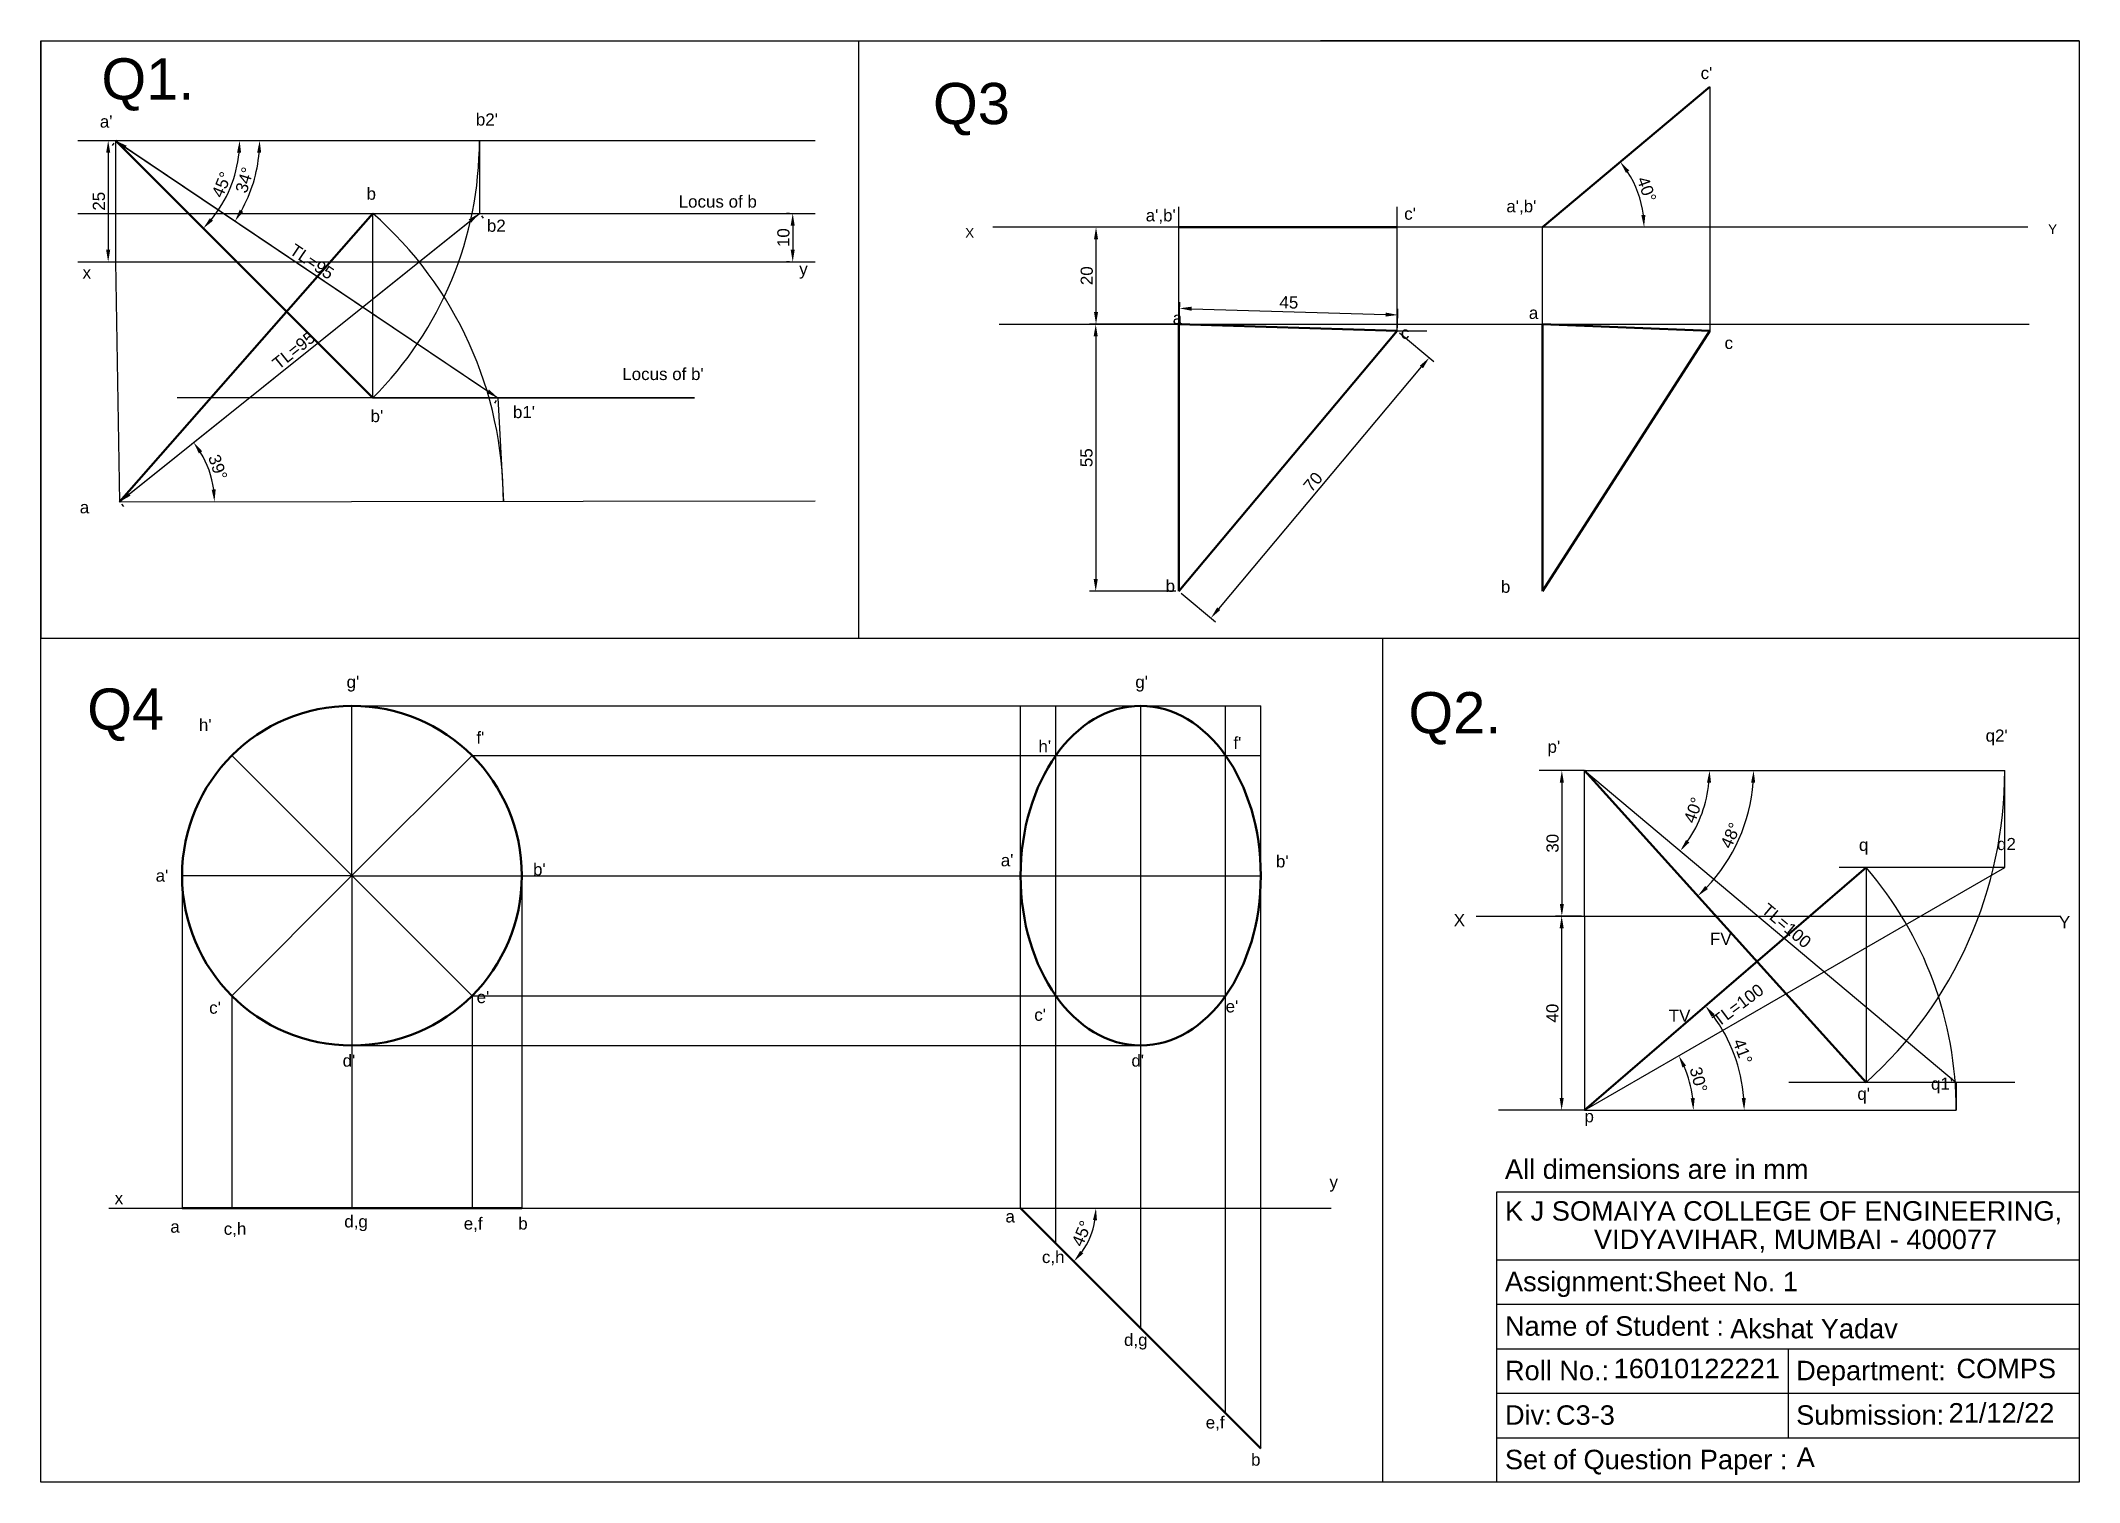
# Model space of a CAD drawing. Header units: millimetres. Extents: x 1447 to 1867, y 993 to 1290.
import ezdxf

# ---------------------------------------------------------------- set-up
doc = ezdxf.new("R2010")
doc.units = ezdxf.units.MM
doc.styles.add('Annotative', font='arial.ttf')
doc.styles.get("Standard").update_dxf_attribs({"font": 'arial.ttf'})
doc.dimstyles.new('Annotative', dxfattribs={"dimscale": 0, "dimtxt": 2.5, "dimasz": 2.5, "dimexe": 1.25, "dimexo": 0.625, "dimtad": 1, "dimtxsty": 'Standard', "dimcen": 2.5, "dimadec": 0, "dimazin": 0, "dimtfac": 1, "dimtmove": 0, "dimatfit": 3, "dimfxl": 1, "dimarcsym": 0})
doc.dimstyles.new('ISO-25', dxfattribs={"dimtxt": 2.5, "dimasz": 2.5, "dimexe": 1.25, "dimexo": 0.625, "dimtad": 1, "dimtxsty": 'Standard', "dimcen": 2.5, "dimadec": 0, "dimazin": 0, "dimtfac": 1, "dimtmove": 0, "dimatfit": 3, "dimfxl": 1, "dimarcsym": 0})

# ---------------------------------------------------------------- blocks, each defined once
blk = doc.blocks.new('*U1')
blk.add_line((-17.5, 0), (17.5, 0))
blk = doc.blocks.new('*U2')
at = {"color": 0, "linetype": 'ByBlock', "lineweight": -2, "transparency": 16777216}
for p, rotation in [((150.04, 272.77), 90), ((137.67, 267.65), 135), ((162.42, 267.65), 45), ((132.54, 255.27), 180), ((137.67, 242.9), 225), ((150.04, 237.77), 270), ((162.42, 242.9), 315)]:
    blk.add_blockref('*U1', p, dxfattribs=dict(at, rotation=rotation))
blk.add_blockref('*U1', (167.54, 255.27), dxfattribs=at)
blk = doc.blocks.new('*D4')
at = {"color": 0, "lineweight": -2, "transparency": 16777216}
for p, q in [((1764.76, 1140.07), (1759.47, 1140.07)), ((1760.72, 1137.57), (1760.72, 1112.57)), ((1764.76, 1110.07), (1759.47, 1110.07))]:
    blk.add_line(p, q, dxfattribs=at)
at = {"color": 0, "transparency": 16777216}
for points in [[(1760.3, 1137.57), (1761.14, 1137.57), (1760.72, 1140.07)], [(1760.3, 1112.57), (1761.14, 1112.57), (1760.72, 1110.07)]]:
    blk.add_solid(points, dxfattribs=at)
at = {"layer": 'Defpoints', "color": 0, "transparency": 16777216}
for p in [(1765.38, 1140.07), (1760.72, 1110.07), (1765.38, 1110.07)]:
    blk.add_point(p, dxfattribs=at)
at = {"color": 0, "transparency": 16777216, "insert": (1758.82, 1125.07), "char_height": 2.5, "attachment_point": 5, "rotation": 90}
blk.add_mtext('30', dxfattribs=at)
blk = doc.blocks.new('*D5')
at = {"color": 0, "lineweight": -2, "transparency": 16777216}
blk.add_arc((1765.38, 1140.07), 25.78, 325.5582, 354.4418, dxfattribs=at)
at = {"color": 0, "transparency": 16777216}
for points in [[(1790.63, 1137.59), (1791.46, 1137.55), (1791.16, 1140.07)], [(1786.98, 1125.24), (1786.31, 1125.74), (1785.13, 1123.5)]]:
    blk.add_solid(points, dxfattribs=at)
at = {"layer": 'Defpoints', "color": 0, "transparency": 16777216}
for p in [(1765.38, 1140.07), (1765.38, 1140.07), (1851.99, 1140.07), (1788.42, 1128.5), (1841.99, 1075.79)]:
    blk.add_point(p, dxfattribs=at)
at = {"color": 0, "transparency": 16777216, "insert": (1787.82, 1131.9), "char_height": 2.5, "attachment_point": 5, "rotation": 70}
blk.add_mtext('40°', dxfattribs=at)
blk = doc.blocks.new('*D6')
at = {"color": 0, "lineweight": -2, "transparency": 16777216}
blk.add_arc((1765.38, 1140.07), 34.84, 316.1902, 355.8883, dxfattribs=at)
at = {"color": 0, "transparency": 16777216}
for points in [[(1799.72, 1137.59), (1800.55, 1137.56), (1800.23, 1140.07)], [(1790.82, 1115.65), (1790.24, 1116.25), (1788.73, 1114.21)]]:
    blk.add_solid(points, dxfattribs=at)
at = {"layer": 'Defpoints', "color": 0, "transparency": 16777216}
for p in [(1765.38, 1140.07), (1765.38, 1140.07), (1851.99, 1140.07), (1794.95, 1121.63), (1823.42, 1075.79)]:
    blk.add_point(p, dxfattribs=at)
at = {"color": 0, "lineweight": 20, "transparency": 16777216, "insert": (1795.49, 1126.69), "char_height": 2.5, "attachment_point": 5, "rotation": 66.0393}
blk.add_mtext('48°', dxfattribs=at)
blk = doc.blocks.new('*D7')
at = {"color": 0, "lineweight": -2, "transparency": 16777216}
blk.add_arc((1765.38, 1070.07), 22.44, 6.3874, 23.6126, dxfattribs=at)
at = {"color": 0, "transparency": 16777216}
for points in [[(1785.57, 1078.87), (1786.31, 1079.24), (1784.81, 1081.29)], [(1788.1, 1072.59), (1787.26, 1072.54), (1787.82, 1070.07)]]:
    blk.add_solid(points, dxfattribs=at)
at = {"layer": 'Defpoints', "color": 0, "transparency": 16777216}
for p in [(1851.99, 1120.07), (1787.48, 1073.97), (1765.38, 1070.07), (1765.38, 1070.07), (1841.99, 1070.07)]:
    blk.add_point(p, dxfattribs=at)
at = {"color": 0, "transparency": 16777216, "insert": (1788.89, 1076.37), "char_height": 2.5, "attachment_point": 5, "rotation": 285}
blk.add_mtext('30°', dxfattribs=at)
blk = doc.blocks.new('*D8')
at = {"color": 0, "lineweight": -2, "transparency": 16777216}
blk.add_arc((1765.38, 1070.07), 32.91, 4.3541, 36.3917, dxfattribs=at)
at = {"color": 0, "transparency": 16777216}
for points in [[(1791.55, 1089.33), (1792.2, 1089.85), (1790.31, 1091.55)], [(1798.61, 1072.58), (1797.78, 1072.55), (1798.29, 1070.07)]]:
    blk.add_solid(points, dxfattribs=at)
at = {"layer": 'Defpoints', "color": 0, "transparency": 16777216}
for p in [(1823.42, 1120.07), (1797.37, 1077.8), (1765.38, 1070.07), (1765.38, 1070.07), (1841.99, 1070.07)]:
    blk.add_point(p, dxfattribs=at)
at = {"color": 0, "transparency": 16777216, "insert": (1797.99, 1082.18), "char_height": 2.5, "attachment_point": 5, "rotation": 290.3729}
blk.add_mtext('41°', dxfattribs=at)
blk = doc.blocks.new('*D3')
at = {"color": 0, "lineweight": -2, "transparency": 16777216}
for p, q in [((1764.76, 1110.07), (1759.43, 1110.07)), ((1760.68, 1107.57), (1760.68, 1072.57)), ((1764.76, 1070.07), (1759.43, 1070.07))]:
    blk.add_line(p, q, dxfattribs=at)
at = {"color": 0, "transparency": 16777216}
for points in [[(1760.27, 1107.57), (1761.1, 1107.57), (1760.68, 1110.07)], [(1760.27, 1072.57), (1761.1, 1072.57), (1760.68, 1070.07)]]:
    blk.add_solid(points, dxfattribs=at)
at = {"layer": 'Defpoints', "color": 0, "transparency": 16777216}
for p in [(1765.38, 1110.07), (1760.68, 1070.07), (1765.38, 1070.07)]:
    blk.add_point(p, dxfattribs=at)
at = {"color": 0, "transparency": 16777216, "insert": (1758.78, 1090.07), "char_height": 2.5, "attachment_point": 5, "rotation": 90}
blk.add_mtext('40', dxfattribs=at)
blk = doc.blocks.new('*D9')
at = {"color": 0, "lineweight": -2, "transparency": 16777216}
for p, q in [((1681.21, 1232.01), (1663.43, 1232.01)), ((1664.68, 1229.51), (1664.68, 1179.51)), ((1681.21, 1177.01), (1663.43, 1177.01))]:
    blk.add_line(p, q, dxfattribs=at)
at = {"color": 0, "transparency": 16777216}
for points in [[(1664.26, 1229.51), (1665.1, 1229.51), (1664.68, 1232.01)], [(1664.26, 1179.51), (1665.1, 1179.51), (1664.68, 1177.01)]]:
    blk.add_solid(points, dxfattribs=at)
at = {"layer": 'Defpoints', "color": 0, "transparency": 16777216}
for p in [(1681.84, 1232.01), (1664.68, 1177.01), (1681.84, 1177.01)]:
    blk.add_point(p, dxfattribs=at)
at = {"color": 0, "transparency": 16777216, "insert": (1662.78, 1204.51), "char_height": 2.5, "attachment_point": 5, "rotation": 90}
blk.add_mtext('55', dxfattribs=at)
blk = doc.blocks.new('*D10')
at = {"color": 0, "lineweight": -2, "transparency": 16777216}
for p, q in [((1681.86, 1232.63), (1681.98, 1236.54)), ((1684.44, 1235.22), (1724.42, 1234)), ((1726.84, 1231.27), (1726.95, 1235.18))]:
    blk.add_line(p, q, dxfattribs=at)
at = {"color": 0, "transparency": 16777216}
for points in [[(1684.45, 1235.63), (1684.42, 1234.8), (1681.94, 1235.29)], [(1724.43, 1234.42), (1724.41, 1233.59), (1726.92, 1233.93)]]:
    blk.add_solid(points, dxfattribs=at)
at = {"layer": 'Defpoints', "color": 0, "transparency": 16777216}
for p in [(1681.84, 1232.01), (1726.82, 1230.64), (1726.92, 1233.93)]:
    blk.add_point(p, dxfattribs=at)
at = {"color": 0, "transparency": 16777216, "insert": (1704.48, 1236.51), "char_height": 2.5, "attachment_point": 5, "rotation": 358.2635}
blk.add_mtext('45', dxfattribs=at)
blk = doc.blocks.new('*D11')
at = {"color": 0, "lineweight": -2, "transparency": 16777216}
for p, q in [((1727.3, 1230.24), (1734.36, 1224.32)), ((1690.03, 1173.4), (1731.79, 1223.21)), ((1682.32, 1176.61), (1689.38, 1170.68))]:
    blk.add_line(p, q, dxfattribs=at)
at = {"color": 0, "transparency": 16777216}
for points in [[(1731.47, 1223.48), (1732.11, 1222.94), (1733.4, 1225.12)], [(1689.71, 1173.67), (1690.35, 1173.14), (1688.42, 1171.49)]]:
    blk.add_solid(points, dxfattribs=at)
at = {"layer": 'Defpoints', "color": 0, "transparency": 16777216}
for p in [(1726.82, 1230.64), (1733.4, 1225.12), (1681.84, 1177.01)]:
    blk.add_point(p, dxfattribs=at)
at = {"color": 0, "transparency": 16777216, "insert": (1709.45, 1199.53), "char_height": 2.5, "attachment_point": 5, "rotation": 50.0169}
blk.add_mtext('70', dxfattribs=at)
blk = doc.blocks.new('*D12')
at = {"color": 0, "lineweight": -2, "transparency": 16777216}
for p, q in [((1681.21, 1252.01), (1663.49, 1252.01)), ((1664.74, 1234.51), (1664.74, 1249.51)), ((1681.21, 1232.01), (1663.49, 1232.01))]:
    blk.add_line(p, q, dxfattribs=at)
at = {"color": 0, "transparency": 16777216}
for points in [[(1664.33, 1249.51), (1665.16, 1249.51), (1664.74, 1252.01)], [(1664.33, 1234.51), (1665.16, 1234.51), (1664.74, 1232.01)]]:
    blk.add_solid(points, dxfattribs=at)
at = {"layer": 'Defpoints', "color": 0, "transparency": 16777216}
for p in [(1664.74, 1252.01), (1681.84, 1252.01), (1681.84, 1232.01)]:
    blk.add_point(p, dxfattribs=at)
at = {"color": 0, "transparency": 16777216, "insert": (1662.84, 1242.01), "char_height": 2.5, "attachment_point": 5, "rotation": 90}
blk.add_mtext('20', dxfattribs=at)
blk = doc.blocks.new('*D13')
at = {"color": 0, "lineweight": -2, "transparency": 16777216}
blk.add_arc((1756.75, 1252.01), 20.91, 6.8539, 33.1461, dxfattribs=at)
at = {"color": 0, "transparency": 16777216}
for points in [[(1773.93, 1263.19), (1774.6, 1263.69), (1772.77, 1265.45)], [(1777.93, 1254.53), (1777.1, 1254.48), (1777.66, 1252.01)]]:
    blk.add_solid(points, dxfattribs=at)
at = {"layer": 'Defpoints', "color": 0, "transparency": 16777216}
for p in [(1791.21, 1280.92), (1777.1, 1256.83), (1643.48, 1252.01), (1756.75, 1252.01), (1856.75, 1252.01)]:
    blk.add_point(p, dxfattribs=at)
at = {"color": 0, "transparency": 16777216, "insert": (1778.19, 1259.81), "char_height": 2.5, "attachment_point": 5, "rotation": 290}
blk.add_mtext('40°', dxfattribs=at)
blk = doc.blocks.new('*D14')
at = {"color": 0, "lineweight": -2, "transparency": 16777216}
blk.add_arc((1462.7, 1269.85), 25.59, 320.5995, 354.4005, dxfattribs=at)
at = {"color": 0, "transparency": 16777216}
for points in [[(1487.76, 1267.37), (1488.59, 1267.33), (1488.3, 1269.85)], [(1482.79, 1253.32), (1482.17, 1253.88), (1480.8, 1251.75)]]:
    blk.add_solid(points, dxfattribs=at)
at = {"layer": 'Defpoints', "color": 0, "transparency": 16777216}
for p in [(1454.96, 1269.85), (1462.7, 1269.85), (1606.87, 1269.85), (1484.87, 1257.05), (1515.74, 1216.81)]:
    blk.add_point(p, dxfattribs=at)
at = {"color": 0, "transparency": 16777216, "insert": (1484.6, 1260.78), "char_height": 2.5, "attachment_point": 5, "rotation": 67.5}
blk.add_mtext('45°', dxfattribs=at)
blk = doc.blocks.new('*D15')
at = {"color": 0, "lineweight": -2, "transparency": 16777216}
blk.add_arc((1462.7, 1269.85), 29.72, 330.8874, 355.1783, dxfattribs=at)
at = {"color": 0, "transparency": 16777216}
for points in [[(1491.9, 1267.37), (1492.73, 1267.33), (1492.42, 1269.85)], [(1489.02, 1255.17), (1488.31, 1255.61), (1487.36, 1253.26)]]:
    blk.add_solid(points, dxfattribs=at)
at = {"layer": 'Defpoints', "color": 0, "transparency": 16777216}
for p in [(1454.96, 1269.85), (1462.7, 1269.85), (1606.87, 1269.85), (1490.13, 1258.42), (1541.52, 1216.81)]:
    blk.add_point(p, dxfattribs=at)
at = {"color": 0, "transparency": 16777216, "insert": (1489.31, 1261.73), "char_height": 2.5, "attachment_point": 5, "rotation": 73.0328}
blk.add_mtext('34°', dxfattribs=at)
blk = doc.blocks.new('*D16')
at = {"color": 0, "lineweight": -2, "transparency": 16777216}
for p, q in [((1461.84, 1269.85), (1462.46, 1269.85)), ((1461.21, 1267.35), (1461.21, 1247.35)), ((1461.84, 1244.85), (1462.46, 1244.85))]:
    blk.add_line(p, q, dxfattribs=at)
at = {"color": 0, "transparency": 16777216}
for points in [[(1460.79, 1267.35), (1461.63, 1267.35), (1461.21, 1269.85)], [(1460.79, 1247.35), (1461.63, 1247.35), (1461.21, 1244.85)]]:
    blk.add_solid(points, dxfattribs=at)
at = {"layer": 'Defpoints', "color": 0, "transparency": 16777216}
for p in [(1461.21, 1269.85), (1461.21, 1244.85), (1461.21, 1244.85)]:
    blk.add_point(p, dxfattribs=at)
at = {"color": 0, "transparency": 16777216, "insert": (1459.31, 1257.35), "char_height": 2.5, "attachment_point": 5, "rotation": 90}
blk.add_mtext('25', dxfattribs=at)
blk = doc.blocks.new('*D17')
at = {"color": 0, "lineweight": -2, "transparency": 16777216}
for p, q in [((1462.36, 1269.33), (1462.01, 1268.81)), ((1464.78, 1268.45), (1539.45, 1218.21)), ((1541.18, 1216.3), (1540.83, 1215.78))]:
    blk.add_line(p, q, dxfattribs=at)
at = {"color": 0, "transparency": 16777216}
for points in [[(1465.01, 1268.8), (1464.55, 1268.11), (1462.7, 1269.85)], [(1539.68, 1218.56), (1539.22, 1217.86), (1541.52, 1216.81)]]:
    blk.add_solid(points, dxfattribs=at)
at = {"layer": 'Defpoints', "color": 0, "transparency": 16777216}
for p in [(1462.7, 1269.85), (1541.52, 1216.81), (1541.52, 1216.81)]:
    blk.add_point(p, dxfattribs=at)
at = {"color": 0, "transparency": 16777216, "insert": (1503.18, 1244.91), "char_height": 2.5, "attachment_point": 5, "rotation": 326.0657}
blk.add_mtext('TL=95', dxfattribs=at)
blk = doc.blocks.new('*D18')
at = {"color": 0, "lineweight": -2, "transparency": 16777216}
blk.add_arc((1463.58, 1195.44), 19.53, 7.4053, 31.3735, dxfattribs=at)
at = {"color": 0, "transparency": 16777216}
for points in [[(1479.91, 1205.37), (1480.59, 1205.84), (1478.82, 1207.65)], [(1483.36, 1197.98), (1482.53, 1197.93), (1483.11, 1195.46)]]:
    blk.add_solid(points, dxfattribs=at)
at = {"layer": 'Defpoints', "color": 0, "transparency": 16777216}
for p in [(1537.7, 1254.85), (1482.61, 1199.81), (1463.58, 1195.44), (1463.58, 1195.44), (1606.87, 1195.6)]:
    blk.add_point(p, dxfattribs=at)
at = {"color": 0, "transparency": 16777216, "insert": (1483.8, 1202.55), "char_height": 2.5, "attachment_point": 5, "rotation": 289.3894}
blk.add_mtext('39°', dxfattribs=at)
blk = doc.blocks.new('*D19')
at = {"color": 0, "lineweight": -2, "transparency": 16777216}
for p, q in [((1465.53, 1197), (1535.75, 1253.28)), ((1538.1, 1254.36), (1538.49, 1253.87)), ((1463.97, 1194.95), (1464.36, 1194.46))]:
    blk.add_line(p, q, dxfattribs=at)
at = {"color": 0, "transparency": 16777216}
for points in [[(1535.49, 1253.61), (1536.01, 1252.96), (1537.7, 1254.85)], [(1465.27, 1197.32), (1465.79, 1196.67), (1463.58, 1195.44)]]:
    blk.add_solid(points, dxfattribs=at)
at = {"layer": 'Defpoints', "color": 0, "transparency": 16777216}
for p in [(1537.7, 1254.85), (1537.7, 1254.85), (1463.58, 1195.44)]:
    blk.add_point(p, dxfattribs=at)
at = {"color": 0, "transparency": 16777216, "insert": (1499.45, 1226.63), "char_height": 2.5, "attachment_point": 5, "rotation": 38.7113}
blk.add_mtext('TL=95', dxfattribs=at)
blk = doc.blocks.new('*D21')
at = {"color": 0, "lineweight": -2, "transparency": 16777216}
blk.add_arc((1649.2, 1049.88), 15.53, 324.2355, 350.7645, dxfattribs=at)
at = {"color": 0, "transparency": 16777216}
for points in [[(1664.11, 1047.43), (1664.94, 1047.36), (1664.73, 1049.88)], [(1662.11, 1040.54), (1661.48, 1041.08), (1660.18, 1038.91)]]:
    blk.add_solid(points, dxfattribs=at)
at = {"layer": 'Defpoints', "color": 0, "transparency": 16777216}
for p in [(1461.36, 1049.88), (1649.2, 1049.88), (1713.18, 1049.88), (1662.65, 1042.12), (1698.7, 1000.39)]:
    blk.add_point(p, dxfattribs=at)
at = {"color": 0, "transparency": 16777216, "insert": (1661.79, 1044.67), "char_height": 2.5, "attachment_point": 5, "rotation": 67.5}
blk.add_mtext('45°', dxfattribs=at)
blk = doc.blocks.new('*D22')
at = {"color": 0, "lineweight": -2, "transparency": 16777216}
for p, q in [((1601.62, 1254.85), (1601, 1254.85)), ((1602.25, 1252.35), (1602.25, 1247.35)), ((1601.62, 1244.85), (1601, 1244.85))]:
    blk.add_line(p, q, dxfattribs=at)
at = {"color": 0, "transparency": 16777216}
for points in [[(1601.83, 1252.35), (1602.66, 1252.35), (1602.25, 1254.85)], [(1601.83, 1247.35), (1602.66, 1247.35), (1602.25, 1244.85)]]:
    blk.add_solid(points, dxfattribs=at)
at = {"layer": 'Defpoints', "color": 0, "transparency": 16777216}
for p in [(1602.25, 1254.85), (1602.25, 1244.85), (1602.25, 1244.85)]:
    blk.add_point(p, dxfattribs=at)
at = {"color": 0, "transparency": 16777216, "insert": (1600.34, 1249.85), "char_height": 2.5, "attachment_point": 5, "rotation": 90}
blk.add_mtext('10', dxfattribs=at)

msp = doc.modelspace()

# ---------------------------------------------------------------- linework, layer by layer
for p, q in [((1447.321, 1290.418), (1867.321, 1290.418)), ((1447.321, 993.418), (1447.321, 1290.418)), ((1447.321, 1290.418), (1447.321, 1167.349)), ((1615.872, 1167.349), (1615.872, 1290.418)), ((1867.321, 1290.418), (1710.992, 1290.418)), ((1867.321, 1290.418), (1867.321, 993.418)), ((1791.208, 1280.92), (1791.208, 1230.644)), ((1454.957, 1269.848), (1606.869, 1269.848)), ((1462.705, 1269.848), (1462.705, 1244.848)), ((1462.705, 1269.848), (1541.524, 1216.815)), ((1537.705, 1269.848), (1537.705, 1254.848)), ((1681.838, 1232.007), (1681.838, 1256.234)), ((1726.817, 1230.644), (1726.817, 1256.216)), ((1454.957, 1254.848), (1606.869, 1254.848)), ((1463.575, 1195.435), (1537.705, 1254.848)), ((1515.738, 1216.815), (1515.738, 1254.848)), ((1856.751, 1252.007), (1643.483, 1252.007)), ((1756.752, 1232.007), (1756.752, 1252.007)), ((1454.957, 1244.848), (1606.869, 1244.848)), ((1462.705, 1244.848), (1463.575, 1195.435)), ((1644.757, 1232.007), (1857.012, 1232.007)), ((1726.817, 1230.644), (1732.894, 1230.644)), ((1582.028, 1216.815), (1475.451, 1216.815)), ((1515.738, 1216.815), (1582.028, 1216.815)), ((1541.524, 1216.815), (1542.637, 1195.435)), ((1463.575, 1195.435), (1606.869, 1195.604)), ((1447.321, 1167.349), (1867.321, 1167.349)), ((1447.321, 1167.349), (1615.872, 1167.349)), ((1615.872, 1167.349), (1723.743, 1167.349)), ((1723.743, 1167.349), (1723.743, 993.418)), ((1511.431, 1153.395), (1698.696, 1153.395)), ((1649.199, 1049.885), (1649.199, 1153.395)), ((1656.448, 1042.636), (1656.448, 1153.395)), ((1673.948, 1025.136), (1673.948, 1153.395)), ((1691.448, 1007.636), (1691.448, 1153.395)), ((1698.696, 1000.387), (1698.696, 1153.395)), ((1536.18, 1143.144), (1698.696, 1143.144)), ((1765.383, 1140.069), (1756.014, 1140.069)), ((1765.383, 1110.069), (1765.383, 1140.069)), ((1765.383, 1140.069), (1765.383, 1140.069)), ((1765.383, 1140.069), (1765.383, 1140.069)), ((1765.383, 1140.069), (1851.985, 1140.069)), ((1765.383, 1140.069), (1841.987, 1075.791)), ((1851.985, 1120.069), (1851.985, 1140.069)), ((1476.431, 1118.395), (1476.431, 1049.885)), ((1546.431, 1118.395), (1546.431, 1049.885)), ((1546.431, 1118.395), (1698.696, 1118.395)), ((1765.383, 1070.069), (1851.985, 1120.069)), ((1851.985, 1120.069), (1817.845, 1120.069)), ((1823.419, 1120.069), (1823.419, 1075.791)), ((1743.043, 1110.069), (1863.528, 1110.069)), ((1765.383, 1110.069), (1765.383, 1070.069)), ((1486.682, 1093.647), (1486.682, 1049.885)), ((1536.18, 1093.647), (1536.18, 1049.885)), ((1536.18, 1093.647), (1691.448, 1093.647)), ((1511.431, 1083.395), (1511.431, 1049.885)), ((1511.431, 1083.395), (1673.948, 1083.395)), ((1854.051, 1075.791), (1807.476, 1075.791)), ((1841.987, 1075.791), (1841.987, 1070.069)), ((1765.383, 1070.069), (1747.699, 1070.069)), ((1765.383, 1070.069), (1841.987, 1070.069)), ((1747.321, 1053.241), (1867.321, 1053.241)), ((1747.321, 993.418), (1747.321, 1053.241)), ((1461.361, 1049.885), (1713.184, 1049.885)), ((1867.321, 1048.418), (1867.321, 993.418)), ((1747.321, 1039.251), (1867.321, 1039.251)), ((1747.321, 1030.085), (1867.321, 1030.085)), ((1747.321, 1020.918), (1867.321, 1020.918)), ((1807.321, 1020.918), (1807.321, 1002.585)), ((1747.321, 1011.751), (1867.321, 1011.751)), ((1747.321, 1002.585), (1867.321, 1002.585)), ((1867.321, 993.418), (1447.321, 993.418)), ((1867.321, 993.418), (1747.321, 993.418))]:
    msp.add_line(p, q)
at = {"lineweight": 50}
for p, q in [((1756.752, 1252.007), (1791.208, 1280.92)), ((1462.705, 1269.848), (1515.738, 1216.815)), ((1463.575, 1195.435), (1515.738, 1254.848)), ((1681.838, 1252.007), (1726.817, 1252.007)), ((1681.838, 1232.007), (1681.838, 1177.007)), ((1681.838, 1232.007), (1726.817, 1230.644)), ((1726.817, 1230.644), (1681.838, 1177.007)), ((1756.752, 1232.007), (1756.752, 1177.007)), ((1756.752, 1232.007), (1791.208, 1230.644)), ((1791.208, 1230.644), (1756.752, 1177.007)), ((1765.383, 1140.069), (1823.419, 1075.791)), ((1765.383, 1070.069), (1823.419, 1120.069)), ((1476.431, 1049.885), (1546.431, 1049.885)), ((1649.199, 1049.885), (1698.696, 1000.387))]:
    msp.add_line(p, q, dxfattribs=at)
msp.add_circle((1511.431, 1118.395), 35, dxfattribs=at)
for centre, radius, start, end in [((1462.705, 1269.848), 75, 315, 0), ((1463.575, 1195.435), 79.062, 0, 48.71799), ((1765.383, 1140.069), 86.603, 312.07851, 0), ((1765.383, 1070.069), 76.604, 0, 40.74576)]:
    msp.add_arc(centre, radius, start, end)
msp.add_ellipse((1673.948, 1118.395), major_axis=(0, 35), ratio=0.7071068, dxfattribs=at)

# ---------------------------------------------------------------- block references
msp.add_blockref('*U2', (1361.39, 863.122))

# ---------------------------------------------------------------- texts
for s, height, p in [('All dimensions are in mm', 4.00791, (1748.999, 1055.924)), ('K J SOMAIYA COLLEGE OF ENGINEERING, ', 4.00791, (1748.999, 1047.316)), ('VIDYAVIHAR, MUMBAI - 400077', 4.00791, (1767.335, 1041.464)), ('Assignment:Sheet No. 1 ', 4.00791, (1748.999, 1032.767)), ('Name of Student : ', 4.00791, (1748.999, 1023.6)), ('Akshat Yadav', 4.00791, (1795.393, 1023.068)), ('Roll No.: ', 4.0079, (1748.999, 1014.434)), ('16010122221', 4.00791, (1771.395, 1014.847)), ('Department: ', 4.00791, (1808.999, 1014.434)), ('COMPS', 4.0079, (1842.017, 1014.847)), ('Div: ', 4.0079, (1748.999, 1005.267)), ('C3-3', 4.0079, (1759.51, 1005.255)), ('Submission:', 4.00791, (1808.999, 1005.267)), ('21/12/22', 4.0079, (1840.417, 1005.712)), ('Set of Question Paper : ', 4.00791, (1748.999, 996.1)), ('A ', 4.0079, (1809.106, 996.578))]:
    msp.add_text(s, height=height).set_placement(p)
at = {"attachment_point": 1}
for s, width, gutter_width, heights, insert, char_height in [('Q1.', 23.98892, 42.5, [0], (1459.815, 1286.809), 8.5), ('Q3', 23.28937, 42.5, [0], (1631.146, 1281.734), 8.5), ("a'", 27.8867, 12.5, [0], (1459.484, 1275.031), 2.5), ("b2'", 2.89259, 12.5, [0], (1536.964, 1275.444), 2.5), ('b', 27.8867, 12.5, [0], (1514.443, 1260.168), 2.5), ('Locus of b', 27.27299, 12.5, [0], (1578.749, 1258.543), 2.5), ('b2', 2.89259, 12.5, [0], (1539.237, 1253.562), 2.5), ('X', 2.14855, 42.5, [0], (1637.78, 1251.832), 2), ('Y', 4.7528, 42.5, [0], (1860.901, 1252.606), 2), ('x', 2.89259, 12.5, [0], (1455.934, 1243.919), 2.5), ('y', 2.89259, 12.5, [0], (1603.596, 1244.646), 2.5), ("Locus of b'", 27.27299, 12.5, [0], (1567.13, 1223.011), 2.5), ("b'", 2.89259, 12.5, [0], (1515.27, 1214.341), 2.5), ("b1'", 2.89259, 12.5, [0], (1544.609, 1215.167), 2.5), ('a', 2.89259, 12.5, [0], (1455.352, 1195.556), 2.5), ('Q4', 19.73556, 42.5, [0], (1456.889, 1156.962), 8.5), ('Q2.', 22.28916, 42.5, [0], (1729.11, 1156.218), 8.5), ("q2'", 13.45956, 12.5, [0], (1848.032, 1148.507), 2.5), ("p'", 7.6141, 12.5, [0], (1757.768, 1146.211), 2.5), ('q2', 12.65598, 12.5, [0], (1850.39, 1126.163), 2.5), ('q', 7.9376, 12.5, [0], (1821.934, 1125.997), 2.5), ('X', 2.5, 12.5, [1.374], (1738.446, 1110.473), 2.5), ('Y', 22.41077, 12.5, [0], (1863.126, 1110.069), 2.5), ('FV', 3.47438, 42.5, [0], (1791.246, 1106.629), 2.5), ('TV', 4.48919, 42.5, [0], (1782.753, 1090.814), 2.5), ("q1'", 9.17087, 12.5, [0], (1836.78, 1076.79), 2.5), ("q'", 8.87757, 12.5, [0], (1821.607, 1074.693), 2.5), ('p', 15.44925, 12.5, [0], (1765.383, 1070.069), 2.5)]:
    msp.add_mtext_dynamic_manual_height_columns(s, width=width, gutter_width=gutter_width, heights=heights, dxfattribs=dict(at, insert=insert, char_height=char_height))
at = {"char_height": 2.5, "attachment_point": 1, "style": 'Annotative'}
for s, insert, width in [("c'", (1789.319, 1285.025), 12.14256), ("a',b'", (1674.983, 1255.7), 6.96676), ("c'", (1728.242, 1256.045), 5.84668), ("a',b'", (1749.287, 1257.575), 6.03668), ('a', (1753.917, 1235.613), 5.94978), ('a', (1680.536, 1234.548), 5.96686), ('c', (1727.551, 1231.519), 4.50989), ('c', (1794.245, 1229.417), 8.84998), ('b', (1679.084, 1179.344), 4.51465), ('b', (1748.162, 1179.173), 6.67923), ("g'", (1510.327, 1159.569), 9.14776), ("g'", (1672.844, 1159.569), 9.14776), ("h'", (1479.893, 1150.708), 6.33306), ("f'", (1537.067, 1148.072), 10.20327), ("f'", (1693.056, 1146.997), 10.20327), ("h'", (1652.879, 1146.276), 6.33306), ("a'", (1645.115, 1122.825), 5.49443), ("b'", (1701.809, 1122.598), 9.57207), ("a'", (1470.991, 1119.658), 5.49443), ("b'", (1548.748, 1120.936), 9.57207), ("c'", (1482.019, 1092.452), 10.02735), ("e'", (1537.129, 1094.634), 10.49311), ("e'", (1691.448, 1092.714), 10.49311), ("c'", (1652.023, 1090.994), 10.02735), ("d'", (1509.517, 1081.544), 7.44735), ("d'", (1672.033, 1081.544), 7.44735), ('y', (1712.837, 1056.536), 9.10263), ('x', (1462.554, 1053.206), 17.0605), ('a', (1474.008, 1047.327), 10.02735), ('c,h', (1485.021, 1046.895), 10.02735), ('d,g', (1509.853, 1048.406), 10.02735), ('e,f', (1534.469, 1047.974), 10.02735), ('b', (1545.697, 1047.974), 10.02735), ('a', (1646.082, 1049.439), 10.02735), ('c,h', (1653.595, 1041.083), 10.02735), ('e,f', (1687.347, 1006.989), 10.02735), ('b', (1696.685, 999.33), 10.02735)]:
    msp.add_mtext(s, dxfattribs=dict(at, insert=insert, width=width))
at = {"char_height": 2.5, "attachment_point": 1}
for insert, rotation in [((1803.259, 1112.9), 319.71101), ((1791.512, 1089.171), 36.70319)]:
    msp.add_mtext_dynamic_manual_height_columns('TL=100', width=7.48799, gutter_width=42.5, heights=[0], dxfattribs=dict(at, insert=insert, rotation=rotation))
at = {"lineweight": 30, "insert": (1670.51, 1024.005), "char_height": 2.5, "width": 10.02735, "attachment_point": 1, "style": 'Annotative'}
msp.add_mtext('d,g', dxfattribs=at)

# ---------------------------------------------------------------- dimensions: what is measured, and where the dimension line sits
dim = msp.add_angular_dim_2l(base=(1777.1, 1256.83), line1=((1756.752, 1252.007), (1791.208, 1280.92)), line2=((1856.751, 1252.007), (1643.483, 1252.007)), dimstyle='Annotative', override={"dimscale": 0})
dim.commit()
dim.dimension.update_dxf_attribs({"geometry": '*D13', "text_midpoint": (1778.189, 1259.81)})
for base, line1, line2, picture, middle in [((1484.867, 1257.052), ((1462.705, 1269.848), (1515.738, 1216.815)), ((1454.957, 1269.848), (1606.869, 1269.848)), '*D14', (1484.596, 1260.78)), ((1490.134, 1258.417), ((1462.705, 1269.848), (1541.524, 1216.815)), ((1454.957, 1269.848), (1606.869, 1269.848)), '*D15', (1489.308, 1261.731)), ((1482.613, 1199.812), ((1463.575, 1195.435), (1537.705, 1254.848)), ((1463.575, 1195.435), (1606.869, 1195.604)), '*D18', (1483.796, 1202.552)), ((1788.421, 1128.499), ((1765.383, 1140.069), (1851.985, 1140.069)), ((1765.383, 1140.069), (1841.987, 1075.791)), '*D5', (1787.822, 1131.902)), ((1787.479, 1073.966), ((1765.383, 1070.069), (1851.985, 1120.069)), ((1765.383, 1070.069), (1841.987, 1070.069)), '*D7', (1788.892, 1076.369)), ((1797.368, 1077.797), ((1765.383, 1070.069), (1823.419, 1120.069)), ((1765.383, 1070.069), (1841.987, 1070.069)), '*D8', (1797.993, 1082.179)), ((1662.645, 1042.122), ((1461.361, 1049.885), (1713.184, 1049.885)), ((1649.199, 1049.885), (1698.696, 1000.387)), '*D21', (1661.791, 1044.669))]:
    dim = msp.add_angular_dim_2l(base=base, line1=line1, line2=line2, dimstyle='ISO-25')
    dim.commit()
    dim.dimension.update_dxf_attribs({"geometry": picture, "text_midpoint": middle})
for base, p1, p2, dimstyle, picture, middle in [((1461.21, 1244.848), (1461.21, 1269.848), (1461.21, 1244.848), 'ISO-25', '*D16', (1459.309, 1257.348)), ((1602.246, 1244.848), (1602.246, 1254.848), (1602.246, 1244.848), 'ISO-25', '*D22', (1600.344, 1249.848)), ((1664.743, 1252.007), (1681.838, 1232.007), (1681.838, 1252.007), 'Annotative', '*D12', (1662.842, 1242.007)), ((1664.679, 1177.007), (1681.838, 1232.007), (1681.838, 1177.007), 'Annotative', '*D9', (1662.782, 1204.507)), ((1760.722, 1110.069), (1765.383, 1140.069), (1765.383, 1110.069), 'ISO-25', '*D4', (1758.819, 1125.069)), ((1760.683, 1070.069), (1765.383, 1110.069), (1765.383, 1070.069), 'ISO-25', '*D3', (1758.782, 1090.069))]:
    dim = msp.add_linear_dim(base=base, p1=p1, p2=p2, angle=90, dimstyle=dimstyle)
    dim.commit()
    dim.dimension.update_dxf_attribs({"geometry": picture, "text_midpoint": middle})
for p1, p2, picture, middle in [((1462.705, 1269.848), (1541.524, 1216.815), '*D17', (1503.176, 1244.909)), ((1463.575, 1195.435), (1537.705, 1254.848), '*D19', (1499.451, 1226.625))]:
    dim = msp.add_aligned_dim(p1=p1, p2=p2, distance=0, text='TL=<>', dimstyle='ISO-25')
    dim.commit()
    dim.dimension.update_dxf_attribs({"geometry": picture, "text_midpoint": middle})
for p1, distance, picture, middle in [((1681.838, 1232.007), 3.287, '*D10', (1704.484, 1236.506)), ((1681.838, 1177.007), -8.59, '*D11', (1709.452, 1199.528))]:
    dim = msp.add_aligned_dim(p1=p1, p2=(1726.817, 1230.644), distance=distance, dimstyle='Annotative')
    dim.commit()
    dim.dimension.update_dxf_attribs({"geometry": picture, "text_midpoint": middle})
at = {"lineweight": 20}
dim = msp.add_angular_dim_2l(base=(1794.949, 1121.632), line1=((1765.383, 1140.069), (1851.985, 1140.069)), line2=((1765.383, 1140.069), (1823.419, 1075.791)), dimstyle='ISO-25', dxfattribs=at)
dim.commit()
dim.dimension.update_dxf_attribs({"geometry": '*D6', "text_midpoint": (1795.487, 1126.691)})

doc.saveas('drawing.dxf')
